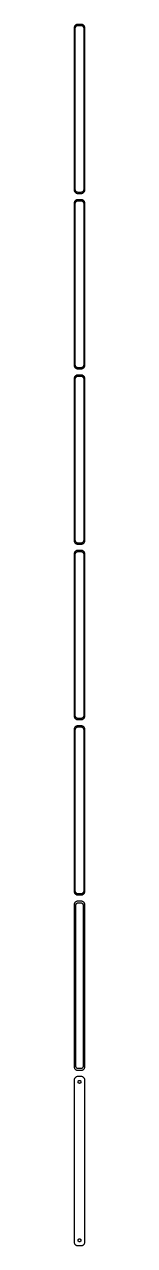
# Model space of a CAD drawing. Header units: metres. Extents: x -8 to 8, y 3615 to 7341.
# Drawn here: x -8 to 8, y 3615 to 5349 of the extents above; entities that cross this region are included whole.
import ezdxf

# ---------------------------------------------------------------- set-up
doc = ezdxf.new("R2010")
doc.units = ezdxf.units.M

msp = doc.modelspace()

# ---------------------------------------------------------------- linework, layer by layer
for p, q in [((-7.46057, 5344.63), (-7.5, 5344)), ((-7.5, 5344), (-7.5, 5114)), ((-7.34291, 5345.24), (-7.46057, 5344.63)), ((-7.14888, 5345.84), (-7.34291, 5345.24)), ((-6.88153, 5346.41), (-7.14888, 5345.84)), ((-6.54507, 5346.94), (-6.88153, 5346.41)), ((-6.14484, 5347.42), (-6.54507, 5346.94)), ((-5.68712, 5347.85), (-6.14484, 5347.42)), ((-6, 5343.5), (-5.96844, 5344)), ((-6, 5114.5), (-6, 5343.5)), ((-5.96844, 5344), (-5.87433, 5344.49)), ((-5.87433, 5344.49), (-5.7191, 5344.97)), ((-5.7191, 5344.97), (-5.50522, 5345.43)), ((-5.17912, 5348.22), (-5.68712, 5347.85)), ((-5.50522, 5345.43), (-5.23605, 5345.85)), ((-5.23605, 5345.85), (-4.91586, 5346.24)), ((-4.62889, 5348.52), (-5.17912, 5348.22)), ((-4.91586, 5346.24), (-4.54968, 5346.58)), ((-4.04507, 5348.76), (-4.62889, 5348.52)), ((-4.54968, 5346.58), (-4.1433, 5346.88)), ((-4.1433, 5346.88), (-3.70311, 5347.12)), ((-3.4369, 5348.91), (-4.04507, 5348.76)), ((-3.70311, 5347.12), (-3.23605, 5347.3)), ((-2.81395, 5348.99), (-3.4369, 5348.91)), ((-3.23605, 5347.3), (-2.74951, 5347.43)), ((2.81395, 5348.99), (-2.81395, 5348.99)), ((-2.74951, 5347.43), (-2.25116, 5347.49)), ((-2.25116, 5347.49), (2.25116, 5347.49)), ((2.25116, 5347.49), (2.74951, 5347.43)), ((2.74951, 5347.43), (3.23605, 5347.3)), ((3.4369, 5348.91), (2.81395, 5348.99)), ((3.23605, 5347.3), (3.70311, 5347.12)), ((4.04507, 5348.76), (3.4369, 5348.91)), ((3.70311, 5347.12), (4.1433, 5346.88)), ((4.62889, 5348.52), (4.04507, 5348.76)), ((4.1433, 5346.88), (4.54968, 5346.58)), ((4.54968, 5346.58), (4.91586, 5346.24)), ((5.17912, 5348.22), (4.62889, 5348.52)), ((4.91586, 5346.24), (5.23605, 5345.85)), ((5.68712, 5347.85), (5.17912, 5348.22)), ((5.23605, 5345.85), (5.50522, 5345.43)), ((5.50522, 5345.43), (5.7191, 5344.97)), ((6.14484, 5347.42), (5.68712, 5347.85)), ((5.7191, 5344.97), (5.87433, 5344.49)), ((5.87433, 5344.49), (5.96844, 5344)), ((5.96844, 5344), (6, 5343.5)), ((6, 5343.5), (6, 5114.5)), ((6.54507, 5346.94), (6.14484, 5347.42)), ((6.88153, 5346.41), (6.54507, 5346.94)), ((7.14888, 5345.84), (6.88153, 5346.41)), ((7.34291, 5345.24), (7.14888, 5345.84)), ((7.46057, 5344.63), (7.34291, 5345.24)), ((7.5, 5344), (7.46057, 5344.63)), ((7.5, 5114), (7.5, 5344)), ((-7.5, 5114), (-7.46057, 5113.37)), ((-7.46057, 5113.37), (-7.34291, 5112.76)), ((-7.34291, 5112.76), (-7.14888, 5112.16)), ((-7.14888, 5112.16), (-6.88153, 5111.59)), ((-6.88153, 5111.59), (-6.54507, 5111.06)), ((-6.54507, 5097.94), (-6.88153, 5097.41)), ((-6.54507, 5111.06), (-6.14484, 5110.58)), ((-6.14484, 5098.42), (-6.54507, 5097.94)), ((-6.14484, 5110.58), (-5.68712, 5110.15)), ((-5.68712, 5098.85), (-6.14484, 5098.42)), ((-5.96844, 5114), (-6, 5114.5)), ((-5.87433, 5113.51), (-5.96844, 5114)), ((-5.7191, 5113.03), (-5.87433, 5113.51)), ((-5.50522, 5112.57), (-5.7191, 5113.03)), ((-5.68712, 5110.15), (-5.17912, 5109.78)), ((-5.17912, 5099.22), (-5.68712, 5098.85)), ((-5.23605, 5112.15), (-5.50522, 5112.57)), ((-4.91586, 5111.76), (-5.23605, 5112.15)), ((-5.17912, 5109.78), (-4.62889, 5109.48)), ((-4.62889, 5099.52), (-5.17912, 5099.22)), ((-4.54968, 5111.42), (-4.91586, 5111.76)), ((-4.62889, 5109.48), (-4.04507, 5109.24)), ((-4.04507, 5099.76), (-4.62889, 5099.52)), ((-4.1433, 5111.12), (-4.54968, 5111.42)), ((-3.70311, 5110.88), (-4.1433, 5111.12)), ((-4.1433, 5097.88), (-3.70311, 5098.12)), ((-4.04507, 5109.24), (-3.4369, 5109.09)), ((-3.4369, 5099.91), (-4.04507, 5099.76)), ((-3.23605, 5110.7), (-3.70311, 5110.88)), ((-3.70311, 5098.12), (-3.23605, 5098.3)), ((-3.4369, 5109.09), (-2.81395, 5109.01)), ((-2.81395, 5099.99), (-3.4369, 5099.91)), ((-2.74951, 5110.57), (-3.23605, 5110.7)), ((-3.23605, 5098.3), (-2.74951, 5098.43)), ((-2.81395, 5109.01), (2.81395, 5109.01)), ((2.81395, 5099.99), (-2.81395, 5099.99)), ((-2.25116, 5110.51), (-2.74951, 5110.57)), ((-2.74951, 5098.43), (-2.25116, 5098.49)), ((2.25116, 5110.51), (-2.25116, 5110.51)), ((-2.25116, 5098.49), (2.25116, 5098.49)), ((2.74951, 5110.57), (2.25116, 5110.51)), ((2.25116, 5098.49), (2.74951, 5098.43)), ((3.23605, 5110.7), (2.74951, 5110.57)), ((2.74951, 5098.43), (3.23605, 5098.3)), ((2.81395, 5109.01), (3.4369, 5109.09)), ((3.4369, 5099.91), (2.81395, 5099.99)), ((3.70311, 5110.88), (3.23605, 5110.7)), ((3.23605, 5098.3), (3.70311, 5098.12)), ((3.4369, 5109.09), (4.04507, 5109.24)), ((4.04507, 5099.76), (3.4369, 5099.91)), ((4.1433, 5111.12), (3.70311, 5110.88)), ((3.70311, 5098.12), (4.1433, 5097.88)), ((4.04507, 5109.24), (4.62889, 5109.48)), ((4.62889, 5099.52), (4.04507, 5099.76)), ((4.54968, 5111.42), (4.1433, 5111.12)), ((4.91586, 5111.76), (4.54968, 5111.42)), ((4.62889, 5109.48), (5.17912, 5109.78)), ((5.17912, 5099.22), (4.62889, 5099.52)), ((5.23605, 5112.15), (4.91586, 5111.76)), ((5.17912, 5109.78), (5.68712, 5110.15)), ((5.68712, 5098.85), (5.17912, 5099.22)), ((5.50522, 5112.57), (5.23605, 5112.15)), ((5.7191, 5113.03), (5.50522, 5112.57)), ((5.68712, 5110.15), (6.14484, 5110.58)), ((6.14484, 5098.42), (5.68712, 5098.85)), ((5.87433, 5113.51), (5.7191, 5113.03)), ((5.96844, 5114), (5.87433, 5113.51)), ((6, 5114.5), (5.96844, 5114)), ((6.14484, 5110.58), (6.54507, 5111.06)), ((6.54507, 5097.94), (6.14484, 5098.42)), ((6.54507, 5111.06), (6.88153, 5111.59)), ((6.88153, 5097.41), (6.54507, 5097.94)), ((6.88153, 5111.59), (7.14888, 5112.16)), ((7.14888, 5112.16), (7.34291, 5112.76)), ((7.34291, 5112.76), (7.46057, 5113.37)), ((7.46057, 5113.37), (7.5, 5114)), ((-7.46057, 5095.63), (-7.5, 5095)), ((-7.5, 5095), (-7.5, 4865)), ((-7.34291, 5096.24), (-7.46057, 5095.63)), ((-7.14888, 5096.84), (-7.34291, 5096.24)), ((-6.88153, 5097.41), (-7.14888, 5096.84)), ((-6, 5094.5), (-5.96844, 5095)), ((-6, 4865.5), (-6, 5094.5)), ((-5.96844, 5095), (-5.87433, 5095.49)), ((-5.87433, 5095.49), (-5.7191, 5095.97)), ((-5.7191, 5095.97), (-5.50522, 5096.43)), ((-5.50522, 5096.43), (-5.23605, 5096.85)), ((-5.23605, 5096.85), (-4.91586, 5097.24)), ((-4.91586, 5097.24), (-4.54968, 5097.58)), ((-4.54968, 5097.58), (-4.1433, 5097.88)), ((4.1433, 5097.88), (4.54968, 5097.58)), ((4.54968, 5097.58), (4.91586, 5097.24)), ((4.91586, 5097.24), (5.23605, 5096.85)), ((5.23605, 5096.85), (5.50522, 5096.43)), ((5.50522, 5096.43), (5.7191, 5095.97)), ((5.7191, 5095.97), (5.87433, 5095.49)), ((5.87433, 5095.49), (5.96844, 5095)), ((5.96844, 5095), (6, 5094.5)), ((6, 5094.5), (6, 4865.5)), ((7.14888, 5096.84), (6.88153, 5097.41)), ((7.34291, 5096.24), (7.14888, 5096.84)), ((7.46057, 5095.63), (7.34291, 5096.24)), ((7.5, 5095), (7.46057, 5095.63)), ((7.5, 4865), (7.5, 5095)), ((-7.5, 4865), (-7.46057, 4864.37)), ((-7.46057, 4864.37), (-7.34291, 4863.76)), ((-7.34291, 4863.76), (-7.14888, 4863.16)), ((-7.14888, 4863.16), (-6.88153, 4862.59)), ((-6.88153, 4862.59), (-6.54507, 4862.06)), ((-6.54507, 4862.06), (-6.14484, 4861.58)), ((-6.14484, 4861.58), (-5.68712, 4861.15)), ((-5.96844, 4865), (-6, 4865.5)), ((-5.87433, 4864.51), (-5.96844, 4865)), ((-5.7191, 4864.03), (-5.87433, 4864.51)), ((-5.50522, 4863.57), (-5.7191, 4864.03)), ((-5.68712, 4861.15), (-5.17912, 4860.78)), ((-5.23605, 4863.15), (-5.50522, 4863.57)), ((-4.91586, 4862.76), (-5.23605, 4863.15)), ((-5.17912, 4860.78), (-4.62889, 4860.48)), ((-4.54968, 4862.42), (-4.91586, 4862.76)), ((-4.62889, 4860.48), (-4.04507, 4860.24)), ((-4.1433, 4862.12), (-4.54968, 4862.42)), ((-3.70311, 4861.88), (-4.1433, 4862.12)), ((-4.04507, 4860.24), (-3.4369, 4860.09)), ((-3.23605, 4861.7), (-3.70311, 4861.88)), ((-3.4369, 4860.09), (-2.81395, 4860.01)), ((-2.74951, 4861.57), (-3.23605, 4861.7)), ((-2.81395, 4860.01), (2.81395, 4860.01)), ((-2.25116, 4861.51), (-2.74951, 4861.57)), ((2.25116, 4861.51), (-2.25116, 4861.51)), ((2.74951, 4861.57), (2.25116, 4861.51)), ((3.23605, 4861.7), (2.74951, 4861.57)), ((2.81395, 4860.01), (3.4369, 4860.09)), ((3.70311, 4861.88), (3.23605, 4861.7)), ((3.4369, 4860.09), (4.04507, 4860.24)), ((4.1433, 4862.12), (3.70311, 4861.88)), ((4.04507, 4860.24), (4.62889, 4860.48)), ((4.54968, 4862.42), (4.1433, 4862.12)), ((4.91586, 4862.76), (4.54968, 4862.42)), ((4.62889, 4860.48), (5.17912, 4860.78)), ((5.23605, 4863.15), (4.91586, 4862.76)), ((5.17912, 4860.78), (5.68712, 4861.15)), ((5.50522, 4863.57), (5.23605, 4863.15)), ((5.7191, 4864.03), (5.50522, 4863.57)), ((5.68712, 4861.15), (6.14484, 4861.58)), ((5.87433, 4864.51), (5.7191, 4864.03)), ((5.96844, 4865), (5.87433, 4864.51)), ((6, 4865.5), (5.96844, 4865)), ((6.14484, 4861.58), (6.54507, 4862.06)), ((6.54507, 4862.06), (6.88153, 4862.59)), ((6.88153, 4862.59), (7.14888, 4863.16)), ((7.14888, 4863.16), (7.34291, 4863.76)), ((7.34291, 4863.76), (7.46057, 4864.37)), ((7.46057, 4864.37), (7.5, 4865)), ((-7.46057, 4846.63), (-7.5, 4846)), ((-7.5, 4846), (-7.5, 4616)), ((-7.34291, 4847.24), (-7.46057, 4846.63)), ((-7.14888, 4847.84), (-7.34291, 4847.24)), ((-6.88153, 4848.41), (-7.14888, 4847.84)), ((-6.54507, 4848.94), (-6.88153, 4848.41)), ((-6.14484, 4849.42), (-6.54507, 4848.94)), ((-5.68712, 4849.85), (-6.14484, 4849.42)), ((-6, 4845.5), (-5.96844, 4846)), ((-6, 4616.5), (-6, 4845.5)), ((-5.96844, 4846), (-5.87433, 4846.49)), ((-5.87433, 4846.49), (-5.7191, 4846.97)), ((-5.7191, 4846.97), (-5.50522, 4847.43)), ((-5.17912, 4850.22), (-5.68712, 4849.85)), ((-5.50522, 4847.43), (-5.23605, 4847.85)), ((-5.23605, 4847.85), (-4.91586, 4848.24)), ((-4.62889, 4850.52), (-5.17912, 4850.22)), ((-4.91586, 4848.24), (-4.54968, 4848.58)), ((-4.04507, 4850.76), (-4.62889, 4850.52)), ((-4.54968, 4848.58), (-4.1433, 4848.88)), ((-4.1433, 4848.88), (-3.70311, 4849.12)), ((-3.4369, 4850.91), (-4.04507, 4850.76)), ((-3.70311, 4849.12), (-3.23605, 4849.3)), ((-2.81395, 4850.99), (-3.4369, 4850.91)), ((-3.23605, 4849.3), (-2.74951, 4849.43)), ((2.81395, 4850.99), (-2.81395, 4850.99)), ((-2.74951, 4849.43), (-2.25116, 4849.49)), ((-2.25116, 4849.49), (2.25116, 4849.49)), ((2.25116, 4849.49), (2.74951, 4849.43)), ((2.74951, 4849.43), (3.23605, 4849.3)), ((3.4369, 4850.91), (2.81395, 4850.99)), ((3.23605, 4849.3), (3.70311, 4849.12)), ((4.04507, 4850.76), (3.4369, 4850.91)), ((3.70311, 4849.12), (4.1433, 4848.88)), ((4.62889, 4850.52), (4.04507, 4850.76)), ((4.1433, 4848.88), (4.54968, 4848.58)), ((4.54968, 4848.58), (4.91586, 4848.24)), ((5.17912, 4850.22), (4.62889, 4850.52)), ((4.91586, 4848.24), (5.23605, 4847.85)), ((5.68712, 4849.85), (5.17912, 4850.22)), ((5.23605, 4847.85), (5.50522, 4847.43)), ((5.50522, 4847.43), (5.7191, 4846.97)), ((6.14484, 4849.42), (5.68712, 4849.85)), ((5.7191, 4846.97), (5.87433, 4846.49)), ((5.87433, 4846.49), (5.96844, 4846)), ((5.96844, 4846), (6, 4845.5)), ((6, 4845.5), (6, 4616.5)), ((6.54507, 4848.94), (6.14484, 4849.42)), ((6.88153, 4848.41), (6.54507, 4848.94)), ((7.14888, 4847.84), (6.88153, 4848.41)), ((7.34291, 4847.24), (7.14888, 4847.84)), ((7.46057, 4846.63), (7.34291, 4847.24)), ((7.5, 4846), (7.46057, 4846.63)), ((7.5, 4616), (7.5, 4846)), ((-7.5, 4616), (-7.46057, 4615.37)), ((-7.46057, 4615.37), (-7.34291, 4614.76)), ((-7.34291, 4614.76), (-7.14888, 4614.16)), ((-7.14888, 4614.16), (-6.88153, 4613.59)), ((-6.88153, 4613.59), (-6.54507, 4613.06)), ((-6.54507, 4613.06), (-6.14484, 4612.58)), ((-6.14484, 4612.58), (-5.68712, 4612.15)), ((-5.96844, 4616), (-6, 4616.5)), ((-5.87433, 4615.51), (-5.96844, 4616)), ((-5.7191, 4615.03), (-5.87433, 4615.51)), ((-5.50522, 4614.57), (-5.7191, 4615.03)), ((-5.23605, 4614.15), (-5.50522, 4614.57)), ((-4.91586, 4613.76), (-5.23605, 4614.15)), ((-4.54968, 4613.42), (-4.91586, 4613.76)), ((-4.1433, 4613.12), (-4.54968, 4613.42)), ((-3.70311, 4612.88), (-4.1433, 4613.12)), ((-3.23605, 4612.7), (-3.70311, 4612.88)), ((-2.74951, 4612.57), (-3.23605, 4612.7)), ((-2.25116, 4612.51), (-2.74951, 4612.57)), ((2.25116, 4612.51), (-2.25116, 4612.51)), ((2.74951, 4612.57), (2.25116, 4612.51)), ((3.23605, 4612.7), (2.74951, 4612.57)), ((3.70311, 4612.88), (3.23605, 4612.7)), ((4.1433, 4613.12), (3.70311, 4612.88)), ((4.54968, 4613.42), (4.1433, 4613.12)), ((4.91586, 4613.76), (4.54968, 4613.42)), ((5.23605, 4614.15), (4.91586, 4613.76)), ((5.50522, 4614.57), (5.23605, 4614.15)), ((5.7191, 4615.03), (5.50522, 4614.57)), ((5.68712, 4612.15), (6.14484, 4612.58)), ((5.87433, 4615.51), (5.7191, 4615.03)), ((5.96844, 4616), (5.87433, 4615.51)), ((6, 4616.5), (5.96844, 4616)), ((6.14484, 4612.58), (6.54507, 4613.06)), ((6.54507, 4613.06), (6.88153, 4613.59)), ((6.88153, 4613.59), (7.14888, 4614.16)), ((7.14888, 4614.16), (7.34291, 4614.76)), ((7.34291, 4614.76), (7.46057, 4615.37)), ((7.46057, 4615.37), (7.5, 4616)), ((-7.46057, 4597.63), (-7.5, 4597)), ((-7.5, 4597), (-7.5, 4367)), ((-7.34291, 4598.24), (-7.46057, 4597.63)), ((-7.14888, 4598.84), (-7.34291, 4598.24)), ((-6.88153, 4599.41), (-7.14888, 4598.84)), ((-6.54507, 4599.94), (-6.88153, 4599.41)), ((-6.14484, 4600.42), (-6.54507, 4599.94)), ((-5.68712, 4600.85), (-6.14484, 4600.42)), ((-6, 4596.5), (-5.96844, 4597)), ((-6, 4367.5), (-6, 4596.5)), ((-5.96844, 4597), (-5.87433, 4597.49)), ((-5.87433, 4597.49), (-5.7191, 4597.97)), ((-5.7191, 4597.97), (-5.50522, 4598.43)), ((-5.68712, 4612.15), (-5.17912, 4611.78)), ((-5.17912, 4601.22), (-5.68712, 4600.85)), ((-5.50522, 4598.43), (-5.23605, 4598.85)), ((-5.23605, 4598.85), (-4.91586, 4599.24)), ((-5.17912, 4611.78), (-4.62889, 4611.48)), ((-4.62889, 4601.52), (-5.17912, 4601.22)), ((-4.91586, 4599.24), (-4.54968, 4599.58)), ((-4.62889, 4611.48), (-4.04507, 4611.24)), ((-4.04507, 4601.76), (-4.62889, 4601.52)), ((-4.54968, 4599.58), (-4.1433, 4599.88)), ((-4.1433, 4599.88), (-3.70311, 4600.12)), ((-4.04507, 4611.24), (-3.4369, 4611.09)), ((-3.4369, 4601.91), (-4.04507, 4601.76)), ((-3.70311, 4600.12), (-3.23605, 4600.3)), ((-3.4369, 4611.09), (-2.81395, 4611.01)), ((-2.81395, 4601.99), (-3.4369, 4601.91)), ((-3.23605, 4600.3), (-2.74951, 4600.43)), ((-2.81395, 4611.01), (2.81395, 4611.01)), ((2.81395, 4601.99), (-2.81395, 4601.99)), ((-2.74951, 4600.43), (-2.25116, 4600.49)), ((-2.25116, 4600.49), (2.25116, 4600.49)), ((2.25116, 4600.49), (2.74951, 4600.43)), ((2.74951, 4600.43), (3.23605, 4600.3)), ((2.81395, 4611.01), (3.4369, 4611.09)), ((3.4369, 4601.91), (2.81395, 4601.99)), ((3.23605, 4600.3), (3.70311, 4600.12)), ((3.4369, 4611.09), (4.04507, 4611.24)), ((4.04507, 4601.76), (3.4369, 4601.91)), ((3.70311, 4600.12), (4.1433, 4599.88)), ((4.04507, 4611.24), (4.62889, 4611.48)), ((4.62889, 4601.52), (4.04507, 4601.76)), ((4.1433, 4599.88), (4.54968, 4599.58)), ((4.54968, 4599.58), (4.91586, 4599.24)), ((4.62889, 4611.48), (5.17912, 4611.78)), ((5.17912, 4601.22), (4.62889, 4601.52)), ((4.91586, 4599.24), (5.23605, 4598.85)), ((5.17912, 4611.78), (5.68712, 4612.15)), ((5.68712, 4600.85), (5.17912, 4601.22)), ((5.23605, 4598.85), (5.50522, 4598.43)), ((5.50522, 4598.43), (5.7191, 4597.97)), ((6.14484, 4600.42), (5.68712, 4600.85)), ((5.7191, 4597.97), (5.87433, 4597.49)), ((5.87433, 4597.49), (5.96844, 4597)), ((5.96844, 4597), (6, 4596.5)), ((6, 4596.5), (6, 4367.5)), ((6.54507, 4599.94), (6.14484, 4600.42)), ((6.88153, 4599.41), (6.54507, 4599.94)), ((7.14888, 4598.84), (6.88153, 4599.41)), ((7.34291, 4598.24), (7.14888, 4598.84)), ((7.46057, 4597.63), (7.34291, 4598.24)), ((7.5, 4597), (7.46057, 4597.63)), ((7.5, 4367), (7.5, 4597)), ((-7.5, 4367), (-7.46057, 4366.37)), ((-7.46057, 4366.37), (-7.34291, 4365.76)), ((-7.34291, 4365.76), (-7.14888, 4365.16)), ((-7.14888, 4365.16), (-6.88153, 4364.59)), ((-6.88153, 4364.59), (-6.54507, 4364.06)), ((-6.54507, 4364.06), (-6.14484, 4363.58)), ((-6.14484, 4363.58), (-5.68712, 4363.15)), ((-5.96844, 4367), (-6, 4367.5)), ((-5.87433, 4366.51), (-5.96844, 4367)), ((-5.7191, 4366.03), (-5.87433, 4366.51)), ((-5.50522, 4365.57), (-5.7191, 4366.03)), ((-5.68712, 4363.15), (-5.17912, 4362.78)), ((-5.23605, 4365.15), (-5.50522, 4365.57)), ((-4.91586, 4364.76), (-5.23605, 4365.15)), ((-5.17912, 4362.78), (-4.62889, 4362.48)), ((-4.62889, 4352.52), (-5.17912, 4352.22)), ((-4.54968, 4364.42), (-4.91586, 4364.76)), ((-4.62889, 4362.48), (-4.04507, 4362.24)), ((-4.04507, 4352.76), (-4.62889, 4352.52)), ((-4.1433, 4364.12), (-4.54968, 4364.42)), ((-3.70311, 4363.88), (-4.1433, 4364.12)), ((-4.04507, 4362.24), (-3.4369, 4362.09)), ((-3.4369, 4352.91), (-4.04507, 4352.76)), ((-3.23605, 4363.7), (-3.70311, 4363.88)), ((-3.4369, 4362.09), (-2.81395, 4362.01)), ((-2.81395, 4352.99), (-3.4369, 4352.91)), ((-2.74951, 4363.57), (-3.23605, 4363.7)), ((-2.81395, 4362.01), (2.81395, 4362.01)), ((2.81395, 4352.99), (-2.81395, 4352.99)), ((-2.25116, 4363.51), (-2.74951, 4363.57)), ((2.25116, 4363.51), (-2.25116, 4363.51)), ((2.74951, 4363.57), (2.25116, 4363.51)), ((3.23605, 4363.7), (2.74951, 4363.57)), ((2.81395, 4362.01), (3.4369, 4362.09)), ((3.4369, 4352.91), (2.81395, 4352.99)), ((3.70311, 4363.88), (3.23605, 4363.7)), ((3.4369, 4362.09), (4.04507, 4362.24)), ((4.04507, 4352.76), (3.4369, 4352.91)), ((4.1433, 4364.12), (3.70311, 4363.88)), ((4.04507, 4362.24), (4.62889, 4362.48)), ((4.62889, 4352.52), (4.04507, 4352.76)), ((4.54968, 4364.42), (4.1433, 4364.12)), ((4.91586, 4364.76), (4.54968, 4364.42)), ((4.62889, 4362.48), (5.17912, 4362.78)), ((5.17912, 4352.22), (4.62889, 4352.52)), ((5.23605, 4365.15), (4.91586, 4364.76)), ((5.17912, 4362.78), (5.68712, 4363.15)), ((5.50522, 4365.57), (5.23605, 4365.15)), ((5.7191, 4366.03), (5.50522, 4365.57)), ((5.68712, 4363.15), (6.14484, 4363.58)), ((5.87433, 4366.51), (5.7191, 4366.03)), ((5.96844, 4367), (5.87433, 4366.51)), ((6, 4367.5), (5.96844, 4367)), ((6.14484, 4363.58), (6.54507, 4364.06)), ((6.54507, 4364.06), (6.88153, 4364.59)), ((6.88153, 4364.59), (7.14888, 4365.16)), ((7.14888, 4365.16), (7.34291, 4365.76)), ((7.34291, 4365.76), (7.46057, 4366.37)), ((7.46057, 4366.37), (7.5, 4367)), ((-7.46057, 4348.63), (-7.5, 4348)), ((-7.5, 4348), (-7.5, 4118)), ((-7.34291, 4349.24), (-7.46057, 4348.63)), ((-7.14888, 4349.84), (-7.34291, 4349.24)), ((-6.88153, 4350.41), (-7.14888, 4349.84)), ((-6.54507, 4350.94), (-6.88153, 4350.41)), ((-6.14484, 4351.42), (-6.54507, 4350.94)), ((-5.68712, 4351.85), (-6.14484, 4351.42)), ((-6, 4347.5), (-5.96844, 4348)), ((-6, 4118.5), (-6, 4347.5)), ((-5.96844, 4348), (-5.87433, 4348.49)), ((-5.87433, 4348.49), (-5.7191, 4348.97)), ((-5.7191, 4348.97), (-5.50522, 4349.43)), ((-5.17912, 4352.22), (-5.68712, 4351.85)), ((-5.50522, 4349.43), (-5.23605, 4349.85)), ((-5.23605, 4349.85), (-4.91586, 4350.24)), ((-4.91586, 4350.24), (-4.54968, 4350.58)), ((-4.54968, 4350.58), (-4.1433, 4350.88)), ((-4.1433, 4350.88), (-3.70311, 4351.12)), ((-3.70311, 4351.12), (-3.23605, 4351.3)), ((-3.23605, 4351.3), (-2.74951, 4351.43)), ((-2.74951, 4351.43), (-2.25116, 4351.49)), ((-2.25116, 4351.49), (2.25116, 4351.49)), ((2.25116, 4351.49), (2.74951, 4351.43)), ((2.74951, 4351.43), (3.23605, 4351.3)), ((3.23605, 4351.3), (3.70311, 4351.12)), ((3.70311, 4351.12), (4.1433, 4350.88)), ((4.1433, 4350.88), (4.54968, 4350.58)), ((4.54968, 4350.58), (4.91586, 4350.24)), ((4.91586, 4350.24), (5.23605, 4349.85)), ((5.68712, 4351.85), (5.17912, 4352.22)), ((5.23605, 4349.85), (5.50522, 4349.43)), ((5.50522, 4349.43), (5.7191, 4348.97)), ((6.14484, 4351.42), (5.68712, 4351.85)), ((5.7191, 4348.97), (5.87433, 4348.49)), ((5.87433, 4348.49), (5.96844, 4348)), ((5.96844, 4348), (6, 4347.5)), ((6, 4347.5), (6, 4118.5)), ((6.54507, 4350.94), (6.14484, 4351.42)), ((6.88153, 4350.41), (6.54507, 4350.94)), ((7.14888, 4349.84), (6.88153, 4350.41)), ((7.34291, 4349.24), (7.14888, 4349.84)), ((7.46057, 4348.63), (7.34291, 4349.24)), ((7.5, 4348), (7.46057, 4348.63)), ((7.5, 4118), (7.5, 4348)), ((-7.5, 4118), (-7.46057, 4117.37)), ((-7.46057, 4117.37), (-7.34291, 4116.76)), ((-7.34291, 4116.76), (-7.14888, 4116.16)), ((-7.14888, 4116.16), (-6.88153, 4115.59)), ((-6.88153, 4115.59), (-6.54507, 4115.06)), ((-6.54507, 4115.06), (-6.14484, 4114.58)), ((-6.14484, 4114.58), (-5.68712, 4114.15)), ((-5.96844, 4118), (-6, 4118.5)), ((-5.87433, 4117.51), (-5.96844, 4118)), ((-5.7191, 4117.03), (-5.87433, 4117.51)), ((-5.50522, 4116.57), (-5.7191, 4117.03)), ((-5.68712, 4114.15), (-5.17912, 4113.78)), ((-5.23605, 4116.15), (-5.50522, 4116.57)), ((-4.91586, 4115.76), (-5.23605, 4116.15)), ((-5.17912, 4113.78), (-4.62889, 4113.48)), ((-4.54968, 4115.42), (-4.91586, 4115.76)), ((-4.62889, 4113.48), (-4.04507, 4113.24)), ((-4.1433, 4115.12), (-4.54968, 4115.42)), ((-3.70311, 4114.88), (-4.1433, 4115.12)), ((-4.04507, 4113.24), (-3.4369, 4113.09)), ((-3.23605, 4114.7), (-3.70311, 4114.88)), ((-3.4369, 4113.09), (-2.81395, 4113.01)), ((-2.74951, 4114.57), (-3.23605, 4114.7)), ((-2.81395, 4113.01), (2.81395, 4113.01)), ((-2.25116, 4114.51), (-2.74951, 4114.57)), ((2.25116, 4114.51), (-2.25116, 4114.51)), ((2.74951, 4114.57), (2.25116, 4114.51)), ((3.23605, 4114.7), (2.74951, 4114.57)), ((2.81395, 4113.01), (3.4369, 4113.09)), ((3.70311, 4114.88), (3.23605, 4114.7)), ((3.4369, 4113.09), (4.04507, 4113.24)), ((4.1433, 4115.12), (3.70311, 4114.88)), ((4.04507, 4113.24), (4.62889, 4113.48)), ((4.54968, 4115.42), (4.1433, 4115.12)), ((4.91586, 4115.76), (4.54968, 4115.42)), ((4.62889, 4113.48), (5.17912, 4113.78)), ((5.23605, 4116.15), (4.91586, 4115.76)), ((5.17912, 4113.78), (5.68712, 4114.15)), ((5.50522, 4116.57), (5.23605, 4116.15)), ((5.7191, 4117.03), (5.50522, 4116.57)), ((5.68712, 4114.15), (6.14484, 4114.58)), ((5.87433, 4117.51), (5.7191, 4117.03)), ((5.96844, 4118), (5.87433, 4117.51)), ((6, 4118.5), (5.96844, 4118)), ((6.14484, 4114.58), (6.54507, 4115.06)), ((6.54507, 4115.06), (6.88153, 4115.59)), ((6.88153, 4115.59), (7.14888, 4116.16)), ((7.14888, 4116.16), (7.34291, 4116.76)), ((7.34291, 4116.76), (7.46057, 4117.37)), ((7.46057, 4117.37), (7.5, 4118)), ((-7.46057, 4099.63), (-7.5, 4099)), ((-7.5, 4099), (-7.5, 3869)), ((-7.34291, 4100.24), (-7.46057, 4099.63)), ((-7.14888, 4100.84), (-7.34291, 4100.24)), ((-6.88153, 4101.41), (-7.14888, 4100.84)), ((-6.54507, 4101.94), (-6.88153, 4101.41)), ((-6.14484, 4102.42), (-6.54507, 4101.94)), ((-5.68712, 4102.85), (-6.14484, 4102.42)), ((-5.17912, 4103.22), (-5.68712, 4102.85)), ((-4.62889, 4103.52), (-5.17912, 4103.22)), ((-5.11292, 4098.5), (-5.08836, 4098.89)), ((-5.11292, 3869.5), (-5.11292, 4098.5)), ((-5.08836, 4098.89), (-5.01512, 4099.27)), ((-5.01512, 4099.27), (-4.89432, 4099.65)), ((-4.89432, 4099.65), (-4.72786, 4100)), ((-4.72786, 4100), (-4.5184, 4100.33)), ((-4.04507, 4103.76), (-4.62889, 4103.52)), ((-4.5184, 4100.33), (-4.26921, 4100.63)), ((-4.26921, 4100.63), (-3.98424, 4100.9)), ((-3.4369, 4103.91), (-4.04507, 4103.76)), ((-3.98424, 4100.9), (-3.66798, 4101.13)), ((-3.66798, 4101.13), (-3.32541, 4101.32)), ((-2.81395, 4103.99), (-3.4369, 4103.91)), ((-3.32541, 4101.32), (-2.96194, 4101.46)), ((-2.96194, 4101.46), (-2.5833, 4101.56)), ((2.81395, 4103.99), (-2.81395, 4103.99)), ((-2.5833, 4101.56), (-2.19545, 4101.61)), ((-2.19545, 4101.61), (2.19545, 4101.61)), ((2.19545, 4101.61), (2.5833, 4101.56)), ((2.5833, 4101.56), (2.96194, 4101.46)), ((3.4369, 4103.91), (2.81395, 4103.99)), ((2.96194, 4101.46), (3.32541, 4101.32)), ((3.32541, 4101.32), (3.66798, 4101.13)), ((4.04507, 4103.76), (3.4369, 4103.91)), ((3.66798, 4101.13), (3.98424, 4100.9)), ((3.98424, 4100.9), (4.26921, 4100.63)), ((4.62889, 4103.52), (4.04507, 4103.76)), ((4.26921, 4100.63), (4.5184, 4100.33)), ((4.5184, 4100.33), (4.72786, 4100)), ((5.17912, 4103.22), (4.62889, 4103.52)), ((4.72786, 4100), (4.89432, 4099.65)), ((4.89432, 4099.65), (5.01512, 4099.27)), ((5.01512, 4099.27), (5.08836, 4098.89)), ((5.08836, 4098.89), (5.11292, 4098.5)), ((5.11292, 4098.5), (5.11292, 3869.5)), ((5.68712, 4102.85), (5.17912, 4103.22)), ((6.14484, 4102.42), (5.68712, 4102.85)), ((6.54507, 4101.94), (6.14484, 4102.42)), ((6.88153, 4101.41), (6.54507, 4101.94)), ((7.14888, 4100.84), (6.88153, 4101.41)), ((7.34291, 4100.24), (7.14888, 4100.84)), ((7.46057, 4099.63), (7.34291, 4100.24)), ((7.5, 4099), (7.46057, 4099.63)), ((7.5, 3869), (7.5, 4099)), ((-7.5, 3869), (-7.46057, 3868.37)), ((-7.46057, 3868.37), (-7.34291, 3867.76)), ((-7.34291, 3867.76), (-7.14888, 3867.16)), ((-7.14888, 3867.16), (-6.88153, 3866.59)), ((-5.08836, 3869.11), (-5.11292, 3869.5)), ((-5.01512, 3868.73), (-5.08836, 3869.11)), ((-4.89432, 3868.35), (-5.01512, 3868.73)), ((-4.72786, 3868), (-4.89432, 3868.35)), ((-4.5184, 3867.67), (-4.72786, 3868)), ((-4.26921, 3867.37), (-4.5184, 3867.67)), ((-3.98424, 3867.1), (-4.26921, 3867.37)), ((-3.66798, 3866.87), (-3.98424, 3867.1)), ((-3.32541, 3866.68), (-3.66798, 3866.87)), ((3.66798, 3866.87), (3.32541, 3866.68)), ((3.98424, 3867.1), (3.66798, 3866.87)), ((4.26921, 3867.37), (3.98424, 3867.1)), ((4.5184, 3867.67), (4.26921, 3867.37)), ((4.72786, 3868), (4.5184, 3867.67)), ((4.89432, 3868.35), (4.72786, 3868)), ((5.01512, 3868.73), (4.89432, 3868.35)), ((5.08836, 3869.11), (5.01512, 3868.73)), ((5.11292, 3869.5), (5.08836, 3869.11)), ((6.88153, 3866.59), (7.14888, 3867.16)), ((7.14888, 3867.16), (7.34291, 3867.76)), ((7.34291, 3867.76), (7.46057, 3868.37)), ((7.46057, 3868.37), (7.5, 3869)), ((-7.46057, 3850.63), (-7.5, 3850)), ((-7.5, 3850), (-7.5, 3620)), ((-7.34291, 3851.24), (-7.46057, 3850.63)), ((-7.14888, 3851.84), (-7.34291, 3851.24)), ((-6.88153, 3852.41), (-7.14888, 3851.84)), ((-6.88153, 3866.59), (-6.54507, 3866.06)), ((-6.54507, 3852.94), (-6.88153, 3852.41)), ((-6.54507, 3866.06), (-6.14484, 3865.58)), ((-6.14484, 3853.42), (-6.54507, 3852.94)), ((-6.14484, 3865.58), (-5.68712, 3865.15)), ((-5.68712, 3853.85), (-6.14484, 3853.42)), ((-5.68712, 3865.15), (-5.17912, 3864.78)), ((-5.17912, 3854.22), (-5.68712, 3853.85)), ((-5.17912, 3864.78), (-4.62889, 3864.48)), ((-4.62889, 3854.52), (-5.17912, 3854.22)), ((-4.62889, 3864.48), (-4.04507, 3864.24)), ((-4.04507, 3854.76), (-4.62889, 3854.52)), ((-4.04507, 3864.24), (-3.4369, 3864.09)), ((-3.4369, 3854.91), (-4.04507, 3854.76)), ((-3.4369, 3864.09), (-2.81395, 3864.01)), ((-2.81395, 3854.99), (-3.4369, 3854.91)), ((-2.96194, 3866.54), (-3.32541, 3866.68)), ((-2.5833, 3866.44), (-2.96194, 3866.54)), ((-2.81395, 3864.01), (2.81395, 3864.01)), ((2.81395, 3854.99), (-2.81395, 3854.99)), ((-2.19545, 3866.39), (-2.5833, 3866.44)), ((2.19545, 3866.39), (-2.19545, 3866.39)), ((-0.90915, 3849.43), (-0.65984, 3849.53)), ((-0.65984, 3849.53), (-0.4001, 3849.6)), ((-0.4001, 3849.6), (-0.13406, 3849.63)), ((-0.13406, 3849.63), (0.13406, 3849.63)), ((0.13406, 3849.63), (0.4001, 3849.6)), ((0.4001, 3849.6), (0.65984, 3849.53)), ((0.65984, 3849.53), (0.90915, 3849.43)), ((2.5833, 3866.44), (2.19545, 3866.39)), ((2.96194, 3866.54), (2.5833, 3866.44)), ((2.81395, 3864.01), (3.4369, 3864.09)), ((3.4369, 3854.91), (2.81395, 3854.99)), ((3.32541, 3866.68), (2.96194, 3866.54)), ((3.4369, 3864.09), (4.04507, 3864.24)), ((4.04507, 3854.76), (3.4369, 3854.91)), ((4.04507, 3864.24), (4.62889, 3864.48)), ((4.62889, 3854.52), (4.04507, 3854.76)), ((4.62889, 3864.48), (5.17912, 3864.78)), ((5.17912, 3854.22), (4.62889, 3854.52)), ((5.17912, 3864.78), (5.68712, 3865.15)), ((5.68712, 3853.85), (5.17912, 3854.22)), ((5.68712, 3865.15), (6.14484, 3865.58)), ((6.14484, 3853.42), (5.68712, 3853.85)), ((6.14484, 3865.58), (6.54507, 3866.06)), ((6.54507, 3852.94), (6.14484, 3853.42)), ((6.54507, 3866.06), (6.88153, 3866.59)), ((6.88153, 3852.41), (6.54507, 3852.94)), ((7.14888, 3851.84), (6.88153, 3852.41)), ((7.34291, 3851.24), (7.14888, 3851.84)), ((7.46057, 3850.63), (7.34291, 3851.24)), ((7.5, 3850), (7.46057, 3850.63)), ((7.5, 3620), (7.5, 3850)), ((-2.13528, 3847.5), (-2.11845, 3847.77)), ((-2.11845, 3847.23), (-2.13528, 3847.5)), ((-2.11845, 3847.77), (-2.06821, 3848.03)), ((-2.06821, 3846.97), (-2.11845, 3847.23)), ((-2.06821, 3848.03), (-1.98534, 3848.29)), ((-1.98534, 3846.71), (-2.06821, 3846.97)), ((-1.98534, 3848.29), (-1.87117, 3848.53)), ((-1.87117, 3846.47), (-1.98534, 3846.71)), ((-1.87117, 3848.53), (-1.72748, 3848.76)), ((-1.72748, 3846.24), (-1.87117, 3846.47)), ((-1.72748, 3848.76), (-1.55655, 3848.96)), ((-1.55655, 3846.04), (-1.72748, 3846.24)), ((-1.55655, 3848.96), (-1.36108, 3849.15)), ((-1.36108, 3845.85), (-1.55655, 3846.04)), ((-1.36108, 3849.15), (-1.14413, 3849.3)), ((-1.14413, 3845.7), (-1.36108, 3845.85)), ((-1.14413, 3849.3), (-0.90915, 3849.43)), ((-0.90915, 3845.57), (-1.14413, 3845.7)), ((-0.65984, 3845.47), (-0.90915, 3845.57)), ((-0.4001, 3845.4), (-0.65984, 3845.47)), ((-0.13406, 3845.37), (-0.4001, 3845.4)), ((0.13406, 3845.37), (-0.13406, 3845.37)), ((0.4001, 3845.4), (0.13406, 3845.37)), ((0.65984, 3845.47), (0.4001, 3845.4)), ((0.90915, 3845.57), (0.65984, 3845.47)), ((0.90915, 3849.43), (1.14413, 3849.3)), ((1.14413, 3845.7), (0.90915, 3845.57)), ((1.14413, 3849.3), (1.36108, 3849.15)), ((1.36108, 3845.85), (1.14413, 3845.7)), ((1.36108, 3849.15), (1.55655, 3848.96)), ((1.55655, 3846.04), (1.36108, 3845.85)), ((1.55655, 3848.96), (1.72748, 3848.76)), ((1.72748, 3846.24), (1.55655, 3846.04)), ((1.72748, 3848.76), (1.87117, 3848.53)), ((1.87117, 3846.47), (1.72748, 3846.24)), ((1.87117, 3848.53), (1.98534, 3848.29)), ((1.98534, 3846.71), (1.87117, 3846.47)), ((1.98534, 3848.29), (2.06821, 3848.03)), ((2.06821, 3846.97), (1.98534, 3846.71)), ((2.06821, 3848.03), (2.11845, 3847.77)), ((2.11845, 3847.23), (2.06821, 3846.97)), ((2.11845, 3847.77), (2.13528, 3847.5)), ((2.13528, 3847.5), (2.11845, 3847.23)), ((-1.55655, 3623.96), (-1.36108, 3624.15)), ((-1.36108, 3624.15), (-1.14413, 3624.3)), ((-1.14413, 3624.3), (-0.90915, 3624.43)), ((-0.90915, 3624.43), (-0.65984, 3624.53)), ((-0.65984, 3624.53), (-0.4001, 3624.6)), ((-0.4001, 3624.6), (-0.13406, 3624.63)), ((-0.13406, 3624.63), (0.13406, 3624.63)), ((0.13406, 3624.63), (0.4001, 3624.6)), ((0.4001, 3624.6), (0.65984, 3624.53)), ((0.65984, 3624.53), (0.90915, 3624.43)), ((0.90915, 3624.43), (1.14413, 3624.3)), ((1.14413, 3624.3), (1.36108, 3624.15)), ((1.36108, 3624.15), (1.55655, 3623.96)), ((-7.5, 3620), (-7.46057, 3619.37)), ((-7.46057, 3619.37), (-7.34291, 3618.76)), ((-7.34291, 3618.76), (-7.14888, 3618.16)), ((-7.14888, 3618.16), (-6.88153, 3617.59)), ((-6.88153, 3617.59), (-6.54507, 3617.06)), ((-6.54507, 3617.06), (-6.14484, 3616.58)), ((-6.14484, 3616.58), (-5.68712, 3616.15)), ((-5.68712, 3616.15), (-5.17912, 3615.78)), ((-5.17912, 3615.78), (-4.62889, 3615.48)), ((-4.62889, 3615.48), (-4.04507, 3615.24)), ((-4.04507, 3615.24), (-3.4369, 3615.09)), ((-3.4369, 3615.09), (-2.81395, 3615.01)), ((-2.81395, 3615.01), (2.81395, 3615.01)), ((-2.13528, 3622.5), (-2.11845, 3622.77)), ((-2.11845, 3622.23), (-2.13528, 3622.5)), ((-2.11845, 3622.77), (-2.06821, 3623.03)), ((-2.06821, 3621.97), (-2.11845, 3622.23)), ((-2.06821, 3623.03), (-1.98534, 3623.29)), ((-1.98534, 3621.71), (-2.06821, 3621.97)), ((-1.98534, 3623.29), (-1.87117, 3623.53)), ((-1.87117, 3621.47), (-1.98534, 3621.71)), ((-1.87117, 3623.53), (-1.72748, 3623.76)), ((-1.72748, 3621.24), (-1.87117, 3621.47)), ((-1.72748, 3623.76), (-1.55655, 3623.96)), ((-1.55655, 3621.04), (-1.72748, 3621.24)), ((-1.36108, 3620.85), (-1.55655, 3621.04)), ((-1.14413, 3620.7), (-1.36108, 3620.85)), ((-0.90915, 3620.57), (-1.14413, 3620.7)), ((-0.65984, 3620.47), (-0.90915, 3620.57)), ((-0.4001, 3620.4), (-0.65984, 3620.47)), ((-0.13406, 3620.37), (-0.4001, 3620.4)), ((0.13406, 3620.37), (-0.13406, 3620.37)), ((0.4001, 3620.4), (0.13406, 3620.37)), ((0.65984, 3620.47), (0.4001, 3620.4)), ((0.90915, 3620.57), (0.65984, 3620.47)), ((1.14413, 3620.7), (0.90915, 3620.57)), ((1.36108, 3620.85), (1.14413, 3620.7)), ((1.55655, 3621.04), (1.36108, 3620.85)), ((1.55655, 3623.96), (1.72748, 3623.76)), ((1.72748, 3621.24), (1.55655, 3621.04)), ((1.72748, 3623.76), (1.87117, 3623.53)), ((1.87117, 3621.47), (1.72748, 3621.24)), ((1.87117, 3623.53), (1.98534, 3623.29)), ((1.98534, 3621.71), (1.87117, 3621.47)), ((1.98534, 3623.29), (2.06821, 3623.03)), ((2.06821, 3621.97), (1.98534, 3621.71)), ((2.06821, 3623.03), (2.11845, 3622.77)), ((2.11845, 3622.23), (2.06821, 3621.97)), ((2.11845, 3622.77), (2.13528, 3622.5)), ((2.13528, 3622.5), (2.11845, 3622.23)), ((2.81395, 3615.01), (3.4369, 3615.09)), ((3.4369, 3615.09), (4.04507, 3615.24)), ((4.04507, 3615.24), (4.62889, 3615.48)), ((4.62889, 3615.48), (5.17912, 3615.78)), ((5.17912, 3615.78), (5.68712, 3616.15)), ((5.68712, 3616.15), (6.14484, 3616.58)), ((6.14484, 3616.58), (6.54507, 3617.06)), ((6.54507, 3617.06), (6.88153, 3617.59)), ((6.88153, 3617.59), (7.14888, 3618.16)), ((7.14888, 3618.16), (7.34291, 3618.76)), ((7.34291, 3618.76), (7.46057, 3619.37)), ((7.46057, 3619.37), (7.5, 3620))]:
    msp.add_line(p, q)

doc.saveas('drawing.dxf')
